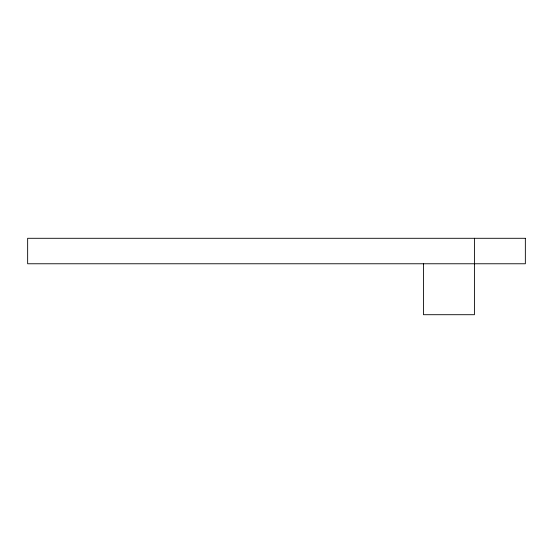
<?xml version="1.0" encoding="UTF-8"?>
<svg xmlns="http://www.w3.org/2000/svg" width="553" height="553" viewBox="0 0 553 553"><rect width="100%" height="100%" fill="white"/><g stroke="black" fill="none" stroke-linecap="round" stroke-linejoin="round"><path stroke-width="0.83" d="M474.412 238.295L474.412 314.705L423.474 314.705L423.474 263.767M525.35 238.295L27.65 238.295L27.65 263.767L525.35 263.767L525.35 238.295"/></g></svg>
